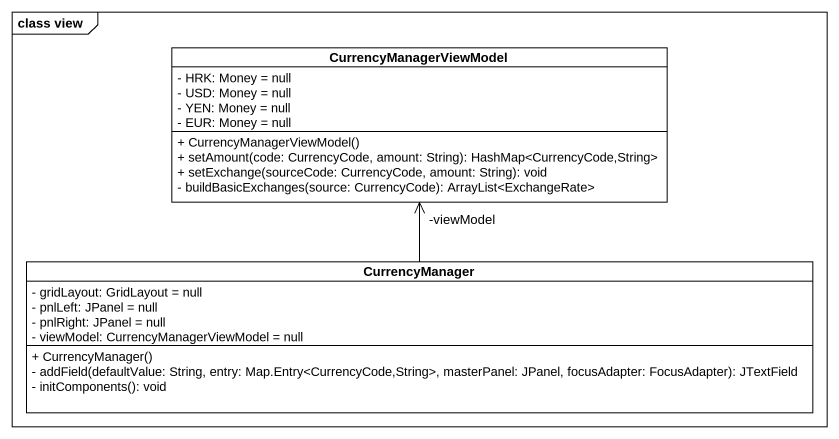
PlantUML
@startuml
mainframe class view
hide circle
hide empty members
skinparam classAttributeIconSize 0
class CurrencyManagerViewModel {
  - HRK: Money = null
  - USD: Money = null
  - YEN: Money = null
  - EUR: Money = null
  + CurrencyManagerViewModel()
  + setAmount(code: CurrencyCode, amount: String): HashMap<CurrencyCode,String>
  + setExchange(sourceCode: CurrencyCode, amount: String): void
  - buildBasicExchanges(source: CurrencyCode): ArrayList<ExchangeRate>
}
class CurrencyManager {
  - gridLayout: GridLayout = null
  - pnlLeft: JPanel = null
  - pnlRight: JPanel = null
  - viewModel: CurrencyManagerViewModel = null
  + CurrencyManager()
  - addField(defaultValue: String, entry: Map.Entry<CurrencyCode,String>, masterPanel: JPanel, focusAdapter: FocusAdapter): JTextField
  - initComponents(): void
}
CurrencyManager -up-> "-viewModel" CurrencyManagerViewModel
@enduml
